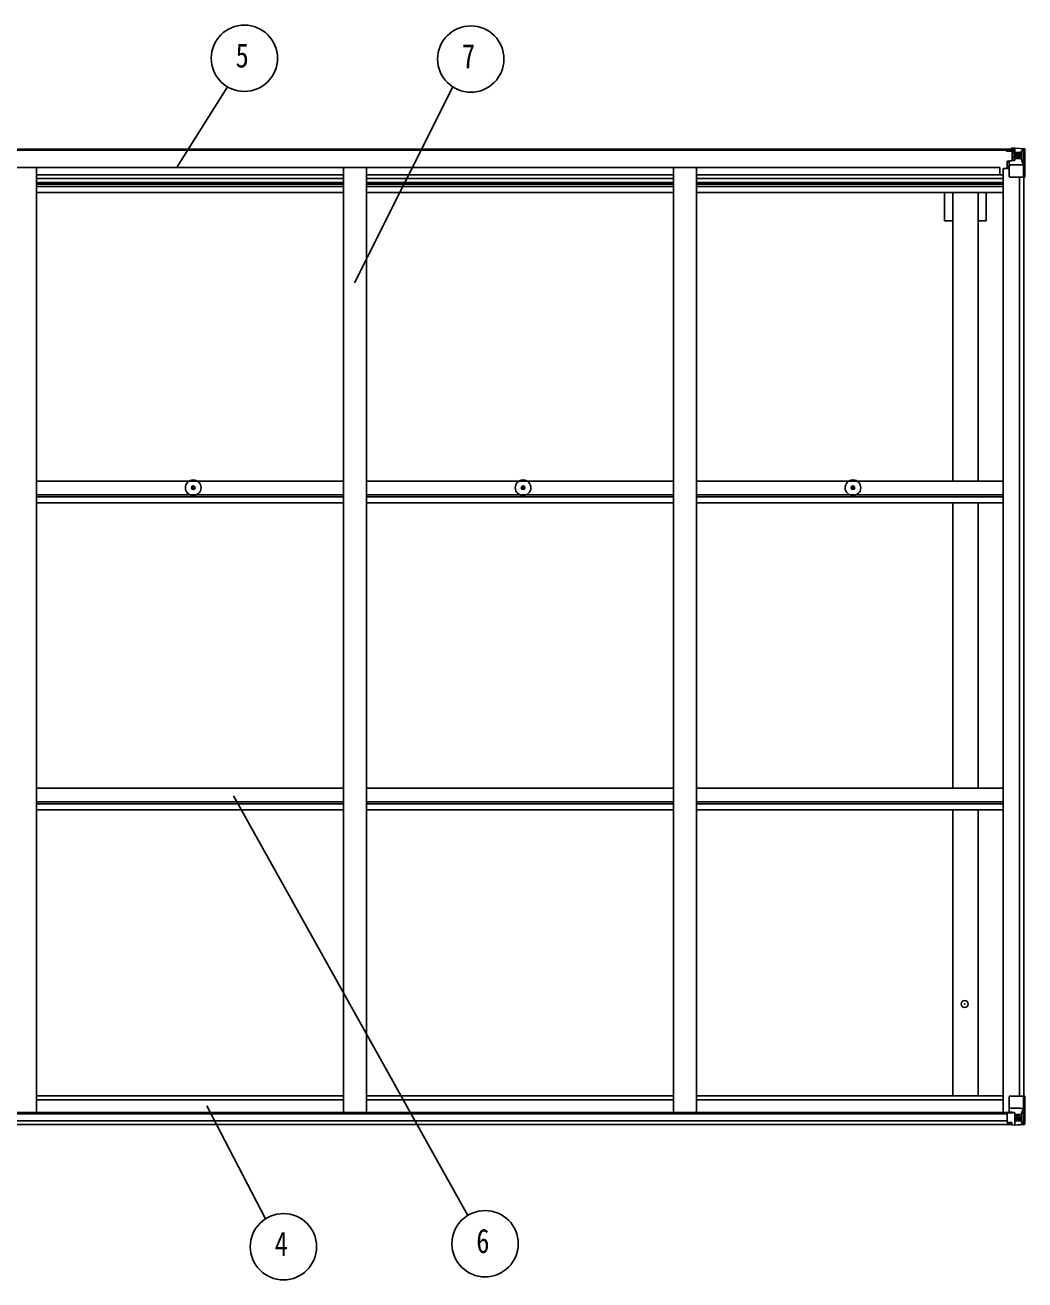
# Model space of a CAD drawing. Units: millimetres, scale not verified. Extents: x -10512 to 10512, y -7425 to 7425.
# Drawn here: x -1793 to 377, y -984 to 1741 of the extents above; entities that cross this region are included whole.
import ezdxf
from ezdxf.enums import TextEntityAlignment as Align

# ---------------------------------------------------------------- set-up
doc = ezdxf.new("R2010")
doc.units = ezdxf.units.MM
doc.header["$LTSCALE"] = 30
doc.header["$PDMODE"] = 32
doc.header["$PDSIZE"] = 15
for name, color, linetype in [('0-4_YKK_13', 4, 'Continuous'), ('0-5_YKK_A1', 4, 'Continuous'), ('0-6_YKK_D', 6, 'Continuous')]:
    doc.layers.add(name, color=color, linetype=linetype)
doc.styles.add('ＭＳ ゴシック', font='')
doc.styles.get('ＭＳ ゴシック').set_extended_font_data('MS Gothic')

msp = doc.modelspace()

# ---------------------------------------------------------------- linework, layer by layer
at = {"layer": '0-4_YKK_13'}
for p, q in [((342.86, 1472.47), (341.17, 1472.03)), ((342.86, 1472.47), (343.16, 1472.47)), ((343.16, 1472.47), (343.16, 1472.03)), ((348.16, 1474.66), (354.66, 1474.27)), ((348.16, 1473.78), (348.16, 1474.66)), ((354.66, 1473.38), (348.16, 1473.78)), ((348.16, 1473.26), (348.16, 1473.78)), ((348.16, 1473.26), (348.16, 1472.85)), ((348.16, 1472.85), (353.16, 1472.77)), ((348.16, 1472.85), (348.16, 1472.03)), ((354.66, 1448.17), (354.66, 1474.27)), ((354.66, 1474.15), (366.66, 1473.37)), ((366.75, 1473.36), (374.68, 1472.89)), ((369.85, 1468.47), (372.58, 1472.14)), ((373.82, 1471.92), (373.82, 1471.85)), ((373.82, 1411.27), (373.82, 1471.85)), ((375.72, 1472.98), (375.72, 1472.98)), ((375.72, 1472.93), (375.72, 1472.97)), ((376.66, 1471.97), (376.66, 1471.94)), ((336.66, 1468.97), (336.66, 1469.89)), ((337.66, 1468.97), (336.66, 1468.97)), ((336.66, 1468.97), (336.66, 1467.4)), ((336.66, 1467.28), (336.66, 1467.4)), ((337.66, 1469.89), (337.66, 1468.97)), ((342.66, 1468.97), (337.66, 1468.97)), ((338.16, 1446.13), (339.16, 1446.14)), ((338.16, 1429.92), (338.16, 1446.13)), ((343.21, 1446.18), (339.16, 1446.14)), ((342.66, 1467.36), (342.66, 1468.97)), ((342.66, 1467.36), (352.66, 1467.27)), ((342.66, 1412.27), (342.66, 1445.36)), ((353.83, 1447.91), (343.49, 1446.26)), ((343.49, 1445.62), (353.83, 1447.28)), ((343.49, 1446.26), (343.49, 1445.62)), ((344.66, 1469.22), (352.66, 1469.22)), ((344.66, 1469.2), (352.66, 1469.2)), ((349.16, 1447.16), (349.16, 1467.13)), ((353.05, 1466.9), (349.16, 1466.9)), ((349.16, 1463.27), (353.16, 1463.27)), ((349.16, 1455.06), (353.16, 1455.06)), ((352.66, 1469.22), (352.66, 1467.27)), ((352.66, 1468.2), (353.16, 1468.2)), ((352.67, 1467.27), (352.66, 1467.27)), ((352.67, 1467.11), (352.67, 1467.27)), ((353.16, 1468.56), (354.66, 1468.56)), ((353.16, 1465.02), (354.66, 1465.02)), ((353.16, 1451.47), (354.66, 1451.47)), ((353.83, 1447.28), (353.83, 1447.91)), ((355.66, 1465.02), (354.66, 1465.02)), ((366.66, 1465.02), (354.66, 1465.02)), ((366.66, 1451.47), (354.66, 1451.47)), ((361.18, 1457.83), (361.18, 1456.87)), ((368.99, 1464.97), (366.66, 1465.03)), ((366.66, 1451.46), (368.99, 1451.5)), ((366.66, 1451.46), (366.66, 1451.47)), ((368.99, 1451.5), (368.99, 1464.97)), ((373.27, 1438.15), (369.13, 1450.23)), ((339.16, 1444.41), (338.16, 1444.41)), ((338.16, 1434.27), (342.66, 1434.27)), ((366.66, 1437.93), (342.66, 1437.93)), ((373.27, 1438.15), (366.66, 1437.93)), ((373.82, 1411.27), (343.66, 1411.27)), ((-1430.76, 736.95), (-1429.65, 736.97)), ((-1430.76, 735.95), (-1429.65, 735.93)), ((-1429.65, 736.97), (-1429.14, 737.07)), ((-1429.65, 735.93), (-1429.14, 735.83)), ((-1429.04, 737.59), (-1429.14, 737.07)), ((-1429.02, 738.7), (-1429.04, 737.59)), ((-1428.02, 738.7), (-1428, 737.59)), ((-1428, 737.59), (-1427.9, 737.07)), ((-1427.38, 736.97), (-1427.9, 737.07)), ((-1427.38, 735.93), (-1427.9, 735.83)), ((-1426.27, 736.95), (-1427.38, 736.97)), ((-1426.27, 735.95), (-1427.38, 735.93)), ((-714.76, 736.95), (-713.65, 736.97)), ((-714.76, 735.95), (-713.65, 735.93)), ((-713.65, 736.97), (-713.14, 737.07)), ((-713.65, 735.93), (-713.14, 735.83)), ((-713.04, 737.59), (-713.14, 737.07)), ((-713.02, 738.7), (-713.04, 737.59)), ((-712.02, 738.7), (-712, 737.59)), ((-712, 737.59), (-711.9, 737.07)), ((-711.38, 736.97), (-711.9, 737.07)), ((-711.38, 735.93), (-711.9, 735.83)), ((-710.27, 736.95), (-711.38, 736.97)), ((-710.27, 735.95), (-711.38, 735.93)), ((1.24, 736.95), (2.35, 736.97)), ((1.24, 735.95), (2.35, 735.93)), ((2.35, 736.97), (2.86, 737.07)), ((2.35, 735.93), (2.86, 735.83)), ((2.96, 737.59), (2.86, 737.07)), ((2.98, 738.7), (2.96, 737.59)), ((3.98, 738.7), (4, 737.59)), ((4, 737.59), (4.1, 737.07)), ((4.62, 736.97), (4.1, 737.07)), ((4.62, 735.93), (4.1, 735.83)), ((5.73, 736.95), (4.62, 736.97)), ((5.73, 735.95), (4.62, 735.93)), ((-1429.04, 735.31), (-1429.14, 735.83)), ((-1429.02, 734.21), (-1429.04, 735.31)), ((-1428.02, 734.21), (-1428, 735.31)), ((-1428, 735.31), (-1427.9, 735.83)), ((-713.04, 735.31), (-713.14, 735.83)), ((-713.02, 734.21), (-713.04, 735.31)), ((-712.02, 734.21), (-712, 735.31)), ((-712, 735.31), (-711.9, 735.83)), ((2.96, 735.31), (2.86, 735.83)), ((2.98, 734.21), (2.96, 735.31)), ((3.98, 734.21), (4, 735.31)), ((4, 735.31), (4.1, 735.83)), ((342.66, -585.71), (342.66, -618.81)), ((376.66, -584.71), (343.66, -584.71)), ((373.82, -584.71), (373.82, -645.3)), ((376.66, -645.42), (376.66, -584.71)), ((338.16, -621.87), (338.16, -642.02)), ((348.16, -620.93), (339.16, -620.96)), ((366.66, -611.38), (342.66, -611.38)), ((343.49, -619.07), (353.83, -620.72)), ((343.49, -619.7), (343.49, -619.07)), ((351.14, -620.93), (343.49, -619.7)), ((354.66, -620.93), (348.16, -620.93)), ((353.83, -620.72), (353.83, -620.93)), ((354.66, -620.93), (354.66, -647.71)), ((354.66, -624.91), (366.66, -624.91)), ((373.27, -611.59), (366.66, -611.38)), ((366.66, -624.91), (366.66, -624.91)), ((366.66, -624.91), (368.99, -624.94)), ((368.99, -624.94), (368.99, -638.41)), ((373.27, -611.59), (369.13, -623.68)), ((339.16, -642.74), (348.16, -642.79)), ((348.16, -648.11), (348.16, -642.17)), ((366.66, -638.47), (354.66, -638.47)), ((354.66, -647.6), (366.66, -646.81)), ((362.14, -631.27), (362.14, -630.31)), ((368.99, -638.41), (366.66, -638.47)), ((366.75, -646.81), (374.68, -646.34)), ((369.85, -641.92), (372.58, -645.59)), ((373.82, -645.37), (373.82, -645.3)), ((375.72, -646.38), (375.72, -646.42))]:
    msp.add_line(p, q, dxfattribs=at)
for points in [[(348.16, 1473.26), (353.16, 1473.26), (353.16, 1447.8)], [(375.72, 1472.98), (366.66, 1473.53), (354.66, 1474.27)], [(376.66, 1471.94), (376.66, 1411.27), (373.82, 1411.27)], [(342.66, 1467.36), (342.66, 1467.35), (336.66, 1467.4)], [(337.66, 1467.24), (352.66, 1467.11), (352.67, 1467.11)], [(339.16, 1446.14), (339.16, 1444.41), (342.66, 1444.39)], [(352.66, 1468.2), (344.66, 1468.2), (344.66, 1469.89)], [(360.22, 1459.75), (359.26, 1459.75), (359.26, 1458.79), (360.22, 1458.79)], [(362.14, 1460.71), (362.14, 1461.67), (361.18, 1461.67), (361.18, 1460.71)], [(361.18, 1456.87), (362.14, 1456.87), (362.14, 1457.83)], [(363.1, 1458.79), (364.06, 1458.79), (364.06, 1459.75), (363.1, 1459.75)], [(338.16, -642.02), (338.17, -642.13), (348.16, -642.17)], [(375.72, -646.42), (366.66, -646.98), (348.16, -648.11)], [(360.22, -632.23), (359.26, -632.23), (359.26, -633.19), (360.22, -633.19)], [(362.14, -630.31), (361.18, -630.31), (361.18, -631.27)], [(361.18, -634.15), (361.18, -635.11), (362.14, -635.11), (362.14, -634.15)], [(363.1, -633.19), (364.06, -633.19), (364.06, -632.23), (363.1, -632.23)]]:
    msp.add_lwpolyline(points, dxfattribs=at)
for centre, radius in [((361.66, 1459.27), 5.3), ((-1428.52, 736.45), 17), ((-1428.52, 736.45), 4), ((-712.52, 736.45), 17), ((-712.52, 736.45), 4), ((3.48, 736.45), 17), ((3.48, 736.45), 4), ((361.66, -632.71), 5.3)]:
    msp.add_circle(centre, radius, dxfattribs=at)
for centre, radius, start, end in [((372.53, 1471.97), 1.28, 357.54105, 48.82169), ((374.51, 1485.58), 12.7, 264.89689, 270.75534), ((375.66, 1471.98), 1, 359.99921, 86.49983), ((375.66, 1471.97), 0.999, 0.04917, 86.5576), ((375.66, 1471.94), 0.999, 0.04917, 86.5576), ((337.52, 1474.93), 7.69, 263.56574, 271.03001), ((343.6, 1445.33), 0.937, 96.73234, 177.67791), ((343.6, 1444.69), 0.937, 96.73234, 177.67791), ((352.66, 1469.72), 0.5, 270.00309, 0.00198), ((352.66, 1469.7), 0.5, 269.99891, 359.99891), ((352.66, 1466.77), 0.5, 359.95536, 89.47105), ((352.65, 1466.59), 0.513, 358.95293, 88.11972), ((353.73, 1448.84), 0.937, 276.73234, 357.67791), ((353.73, 1448.21), 0.937, 276.73234, 357.67791), ((360.22, 1460.71), 0.96, 270, 0), ((360.22, 1457.83), 0.96, 0, 90), ((363.1, 1460.71), 0.96, 180, 270), ((363.1, 1457.83), 0.96, 90, 180), ((343.66, 1412.27), 1, 180, 270), ((-1428.52, 736.45), 2.3, 167.44414, 192.55586), ((-1428.52, 736.45), 2.3, 77.44414, 102.55586), ((-1428.52, 736.45), 2.3, 347.44414, 12.55586), ((-712.52, 736.45), 2.3, 167.44414, 192.55586), ((-712.52, 736.45), 2.3, 77.44414, 102.55586), ((-712.52, 736.45), 2.3, 347.44414, 12.55586), ((3.48, 736.45), 2.3, 167.44414, 192.55586), ((3.48, 736.45), 2.3, 77.44414, 102.55586), ((3.48, 736.45), 2.3, 347.44414, 12.55586), ((-1428.52, 736.45), 2.3, 257.44414, 282.55586), ((-712.52, 736.45), 2.3, 257.44414, 282.55586), ((3.48, 736.45), 2.3, 257.44414, 282.55586), ((343.66, -585.71), 1, 90, 180), ((343.6, -618.14), 0.937, 182.32209, 263.26766), ((343.6, -618.77), 0.937, 182.32209, 263.26766), ((353.72, -621.65), 0.937, 50.93398, 83.26766), ((360.22, -631.27), 0.96, 270, 0), ((360.22, -634.15), 0.96, 0, 90), ((363.1, -631.27), 0.96, 180, 270), ((363.1, -634.15), 0.96, 90, 180), ((372.53, -645.42), 1.28, 311.17831, 2.45895), ((374.51, -659.03), 12.7, 89.24466, 95.10311), ((375.66, -645.38), 0.999, 273.4424, 359.95083), ((375.66, -645.42), 0.999, 273.4424, 359.95083), ((375.66, -645.43), 1, 273.50017, 0.00079)]:
    msp.add_arc(centre, radius, start, end, dxfattribs=at)
for centre, major_axis, ratio, start_param, end_param in [((373.53, 1469.96), (0.02, 3), 0.466854, 0.125683, 0.7596956), ((373.72, 1473.05), (-2, 0.12), 0.060933, 2.0712557, 3.1453404), ((174.72, 1485.29), (-201, 12.36), 0.060933, 3.1453404, 3.145839), ((448.41, 1465.02), (-81.75, 0), 0.061163, 6.2824128, 6.2831853), ((371.86, 1464.89), (-0.03, 5), 0.573921, 0.7672717, 1.551125), ((370.4, 1451.52), (0, 3), 0.468246, 1.5772882, 2.0127935), ((372.55, 1440.49), (-0.85, 2.32), 0.403757, 3.0087805, 3.9744392), ((339.16, -621.86), (-1, -0.021), 0.906239, 4.6936843, 6.2644806), ((370.4, -624.96), (0, -3), 0.468246, 4.2703918, 4.7058971), ((372.55, -613.94), (-0.85, -2.32), 0.403757, 2.3087461, 3.2744049), ((339.16, -642.03), (-1, 0.012), 0.707053, 0.1587743, 1.5795216), ((448.41, -638.47), (-81.75, 0), 0.061163, 0, 0.0007725), ((371.86, -638.33), (-0.03, -5), 0.573921, 4.7320603, 5.5159136), ((373.53, -643.4), (0.02, -3), 0.466854, 5.5234897, 6.1575023), ((373.72, -646.5), (-2, -0.12), 0.060933, 3.1378449, 4.2119296), ((174.72, -658.73), (-201, -12.36), 0.060933, 3.1373463, 3.1378449)]:
    msp.add_ellipse(centre, major_axis=major_axis, ratio=ratio, start_param=start_param, end_param=end_param, dxfattribs=at)
at = {"layer": '0-5_YKK_A1'}
for p, q in [((-2507.84, 1472.03), (353.16, 1472.03)), ((-2507.84, 1469.89), (353.16, 1469.89)), ((-2476.84, 1431.75), (322.16, 1431.75)), ((-1768.34, 1431.73), (-1768.34, -620.73)), ((-1102.34, 1431.73), (-1102.34, -620.73)), ((-1052.34, 1431.73), (-1052.34, -620.73)), ((-386.34, 1431.73), (-386.34, -620.73)), ((-336.34, 1431.73), (-336.34, -620.73)), ((322.16, 1416.23), (322.16, 1431.75)), ((329.66, 1429.92), (329.66, -620.73)), ((329.66, 1429.92), (342.66, 1429.92)), ((-1768.34, 1416.23), (-1102.34, 1416.23)), ((-1768.34, 1407.84), (-1102.34, 1407.84)), ((-1768.34, 1399.64), (-1102.34, 1399.64)), ((-1768.34, 1395.71), (-1102.34, 1395.71)), ((-1768.34, 1390.63), (-1102.34, 1390.63)), ((-1052.34, 1416.23), (-386.34, 1416.23)), ((-1052.34, 1407.84), (-386.34, 1407.84)), ((-1052.34, 1399.64), (-386.34, 1399.64)), ((-1052.34, 1395.71), (-386.34, 1395.71)), ((-1052.34, 1390.63), (-386.34, 1390.63)), ((-336.34, 1416.23), (329.66, 1416.23)), ((-336.34, 1407.84), (329.66, 1407.84)), ((-336.34, 1399.64), (329.66, 1399.64)), ((-336.34, 1395.71), (329.66, 1395.71)), ((-336.34, 1390.63), (329.66, 1390.63)), ((364.96, 1411.27), (364.96, -584.71)), ((374.66, 1411.27), (374.66, -584.71)), ((-1768.34, 1377.63), (-1102.34, 1377.63)), ((-1052.34, 1377.63), (-386.34, 1377.63)), ((-336.34, 1377.63), (329.66, 1377.63)), ((202.46, 1316.03), (202.46, 1377.63)), ((220.16, 750.97), (220.16, 1377.63)), ((275.16, 750.97), (275.16, 1377.63)), ((292.86, 1316.03), (292.86, 1377.63)), ((220.16, 1316.03), (202.46, 1316.03)), ((292.86, 1316.03), (275.16, 1316.03)), ((-1768.31, 750.97), (-1102.34, 750.97)), ((-1052.31, 750.97), (-386.34, 750.97)), ((-336.31, 750.97), (329.66, 750.97)), ((-1768.31, 721.24), (-1102.34, 721.24)), ((-1768.31, 716.69), (-1102.34, 716.69)), ((-1052.31, 721.24), (-386.34, 721.24)), ((-1052.31, 716.69), (-386.34, 716.69)), ((-336.31, 721.24), (329.66, 721.24)), ((-336.31, 716.69), (329.66, 716.69)), ((-1768.31, 703.68), (-1102.34, 703.68)), ((-1052.31, 703.68), (-386.34, 703.68)), ((-336.31, 703.68), (329.66, 703.68)), ((220.16, 83.98), (220.16, 703.68)), ((275.16, 83.98), (275.16, 703.68)), ((-1768.31, 83.98), (-1102.34, 83.98)), ((-1052.31, 83.98), (-386.34, 83.98)), ((-336.31, 83.98), (329.66, 83.98)), ((-1768.31, 54.24), (-1102.34, 54.24)), ((-1768.31, 49.7), (-1102.34, 49.7)), ((-1768.31, 36.68), (-1102.34, 36.68)), ((-1052.31, 54.24), (-386.34, 54.24)), ((-1052.31, 49.7), (-386.34, 49.7)), ((-1052.31, 36.68), (-386.34, 36.68)), ((-336.31, 54.24), (329.66, 54.24)), ((-336.31, 49.7), (329.66, 49.7)), ((-336.31, 36.68), (329.66, 36.68)), ((220.16, -584.56), (220.16, 36.68)), ((275.16, -584.56), (275.16, 36.68)), ((-1768.34, -584.56), (-1102.34, -584.56)), ((-1768.34, -592.91), (-1102.34, -592.91)), ((-1052.34, -584.56), (-386.34, -584.56)), ((-1052.34, -592.91), (-386.34, -592.91)), ((-336.34, -584.56), (329.66, -584.56)), ((-336.34, -592.91), (329.66, -592.91)), ((-2504.6, -620.73), (349.93, -620.73)), ((-2492.84, -623), (338.16, -623)), ((-2502.84, -646.51), (348.16, -646.51)), ((-2492.84, -638.61), (338.16, -638.61))]:
    msp.add_line(p, q, dxfattribs=at)
msp.add_point((245.97, -384.99), dxfattribs=at)
at = {"layer": '0-6_YKK_D'}
for p, q in [((-1463.13, 1433.29), (-1353.92, 1607.34)), ((-1078.17, 1181.6), (-865.22, 1607.26)), ((-1341.06, 67.38), (-832.46, -844.08)), ((-1398.79, -606.16), (-1271.61, -851.55))]:
    msp.add_line(p, q, dxfattribs=at)
for centre in [(-1317.39, 1669.38), (-825.94, 1667.61), (-1232.54, -912.03), (-794.91, -905.51)]:
    msp.add_circle(centre, 72, dxfattribs=at)

# ---------------------------------------------------------------- texts
at = {"layer": '0-6_YKK_D', "style": 'ＭＳ ゴシック', "width": 0.8}
for s, p in [('5', (-1336.59, 1633.38)), ('7', (-845.14, 1631.61)), ('4', (-1251.74, -948.03)), ('6', (-814.11, -941.51))]:
    msp.add_text(s, height=52.79, dxfattribs=at).set_placement(p, align=Align.BOTTOM_LEFT)

doc.saveas('drawing.dxf')
